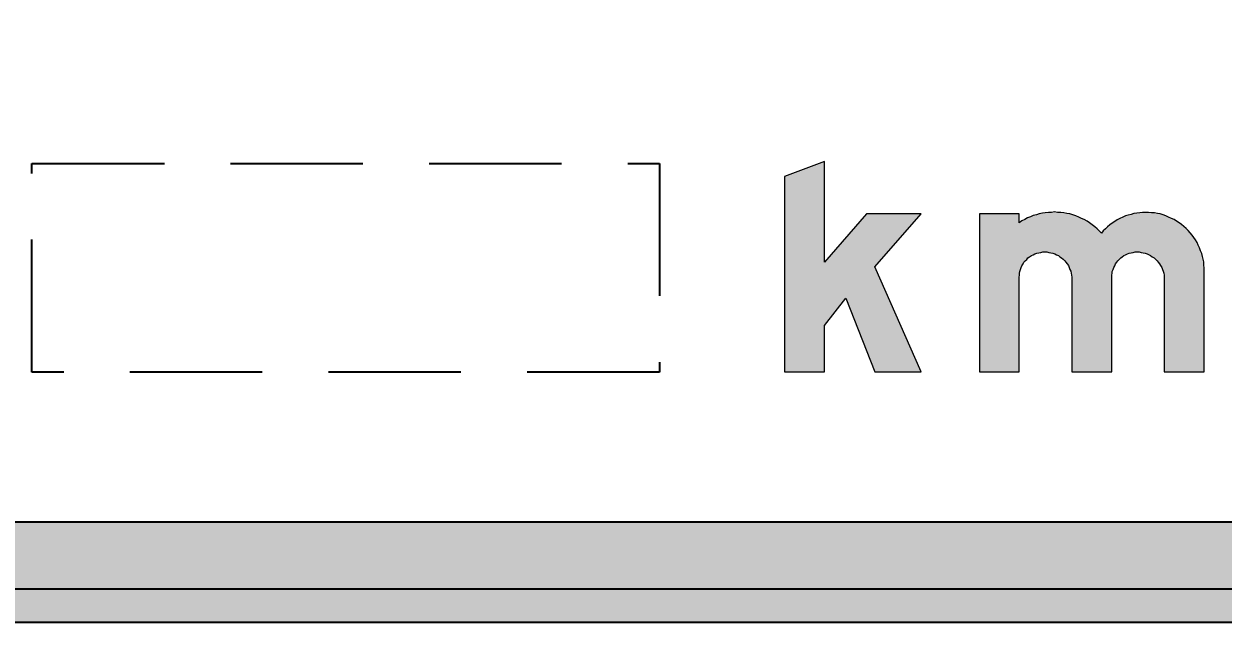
# Model space of a CAD drawing. Header units: millimetres. Extents: x 0 to 420, y 0 to 297.
# Drawn here: x 240.14 to 268.89, y 69.02 to 83.96 of the extents above; entities that cross this region are included whole.
import ezdxf

# ---------------------------------------------------------------- set-up
doc = ezdxf.new("R2010")
doc.units = ezdxf.units.MM
doc.header["$LTSCALE"] = 10
doc.linetypes.add('HIDDEN', pattern=[9.525, 6.35, -3.175])
for name, color, linetype in [('L25', 1, 'Continuous'), ('L35', 3, 'Continuous'), ('T25', 1, 'Continuous')]:
    doc.layers.add(name, color=color, linetype=linetype)
doc.layers.add('YELLOW', color=7, linetype='Continuous', true_color=0xfedb00)
doc.styles.add('ISO', font='iso3098b')
doc.dimstyles.new('signsdim', dxfattribs={"dimtxt": 2.5, "dimasz": 0.2, "dimexe": 1.5, "dimexo": 2, "dimgap": 1, "dimtad": 1, "dimlfac": 10, "dimrnd": 1, "dimtxsty": 'ISO', "dimblk": 'SGNDIM', "dimcen": 2.5, "dimse2": 1, "dimadec": 0, "dimazin": 0, "dimtfac": 1, "dimtix": 1, "dimtmove": 0, "dimatfit": 3, "dimfxl": 1, "dimarcsym": 0})

# ---------------------------------------------------------------- blocks, each defined once
blk = doc.blocks.new('SGNDIM')
for p, q in [((0, 4.5), (0, -4.5)), ((0, 0), (-1, 0))]:
    blk.add_line(p, q)
blk = doc.blocks.new('*D135')
at = {"layer": 'Defpoints', "color": 0, "transparency": 16777216}
for p in [(240.331, 111.731), (264.328, 111.731), (264.328, 37.666)]:
    blk.add_point(p, dxfattribs=at)
at = {"layer": 'T25', "color": 0, "lineweight": -2, "transparency": 16777216}
blk.add_line((240.531, 37.666), (264.128, 37.666), dxfattribs=at)
at = {"layer": 'T25', "color": 0, "lineweight": -2, "transparency": 16777216, "xscale": 0.2, "yscale": 0.2, "zscale": 0.2, "rotation": 180}
blk.add_blockref('SGNDIM', (240.331, 37.666), dxfattribs=at)
at = {"layer": 'T25', "color": 0, "lineweight": -2, "transparency": 16777216, "xscale": 0.2, "yscale": 0.2, "zscale": 0.2}
blk.add_blockref('SGNDIM', (264.328, 37.666), dxfattribs=at)
at = {"layer": 'T25', "color": 0, "transparency": 16777216, "insert": (252.33, 39.916), "char_height": 2.5, "attachment_point": 5, "style": 'ISO'}
blk.add_mtext('240', dxfattribs=at)
blk = doc.blocks.new('*D150')
at = {"layer": 'Defpoints', "color": 0, "transparency": 16777216}
for p in [(240.331, 77.825), (255.379, 77.825), (255.379, 31.381)]:
    blk.add_point(p, dxfattribs=at)
at = {"layer": 'T25', "color": 0, "lineweight": -2, "transparency": 16777216}
blk.add_line((240.531, 31.381), (255.179, 31.381), dxfattribs=at)
at = {"layer": 'T25', "color": 0, "lineweight": -2, "transparency": 16777216, "xscale": 0.2, "yscale": 0.2, "zscale": 0.2, "rotation": 180}
blk.add_blockref('SGNDIM', (240.331, 31.381), dxfattribs=at)
at = {"layer": 'T25', "color": 0, "lineweight": -2, "transparency": 16777216, "xscale": 0.2, "yscale": 0.2, "zscale": 0.2}
blk.add_blockref('SGNDIM', (255.379, 31.381), dxfattribs=at)
at = {"layer": 'T25', "color": 0, "transparency": 16777216, "insert": (247.855, 33.631), "char_height": 2.5, "attachment_point": 5, "style": 'ISO'}
blk.add_mtext('150', dxfattribs=at)
blk = doc.blocks.new('*D159')
at = {"layer": 'Defpoints', "color": 0, "transparency": 16777216}
for p in [(269.932, 84.113), (211.876, 80.613), (269.932, 80.613)]:
    blk.add_point(p, dxfattribs=at)
at = {"layer": 'T25', "color": 0, "lineweight": -2, "transparency": 16777216}
for p, q in [((211.876, 84.313), (211.876, 84.513)), ((211.876, 84.113), (211.876, 80.613)), ((211.876, 80.413), (211.876, 80.213))]:
    blk.add_line(p, q, dxfattribs=at)
at = {"layer": 'T25', "color": 0, "lineweight": -2, "transparency": 16777216, "xscale": 0.2, "yscale": 0.2, "zscale": 0.2}
for p, rotation in [((211.876, 84.113), 270), ((211.876, 80.613), 90)]:
    blk.add_blockref('SGNDIM', p, dxfattribs=dict(at, rotation=rotation))
at = {"layer": 'T25', "color": 0, "transparency": 16777216, "insert": (209.626, 82.363), "char_height": 2.5, "attachment_point": 5, "rotation": 90, "style": 'ISO'}
blk.add_mtext('35', dxfattribs=at)

msp = doc.modelspace()

# ---------------------------------------------------------------- hatches: boundary and pattern name
at = {"layer": 'L25'}
h = msp.add_hatch(color=256, dxfattribs=at)
edge = h.paths.add_edge_path(flags=16)
edge.add_line((226.2826, 75.6127), (226.2826, 123.6127))
edge.add_arc((229.8826, 123.6127), 3.6, 90, 180, ccw=False)
edge.add_line((229.8826, 127.2127), (307.8826, 127.2127))
edge.add_arc((307.8826, 123.6127), 3.6, 0, 90, ccw=False)
edge.add_line((311.4826, 123.6127), (311.4826, 75.6127))
edge.add_arc((307.8826, 75.6127), 3.6, -90, 0, ccw=False)
edge.add_line((307.8826, 72.0127), (229.8826, 72.0127))
edge.add_arc((229.8826, 75.6127), 3.6, 180, 270, ccw=False)
edge = h.paths.add_edge_path()
edge.add_line((224.6826, 75.6127), (224.6826, 123.6127))
edge.add_arc((229.8826, 123.6127), 5.2, 90, 180, ccw=False)
edge.add_line((229.8826, 128.8127), (307.8826, 128.8127))
edge.add_arc((307.8826, 123.6127), 5.2, 0, 90, ccw=False)
edge.add_line((313.0826, 123.6127), (313.0826, 75.6127))
edge.add_arc((307.8826, 75.6127), 5.2, -90, 0, ccw=False)
edge.add_line((307.8826, 70.4127), (229.8826, 70.4127))
edge.add_arc((229.8826, 75.6127), 5.2, 180, 270, ccw=False)
h = msp.add_hatch(color=256, dxfattribs=at)
h.paths.add_polyline_path([(264.005, 77.8894), (264.0146, 77.9373), (264.0146, 77.9853), (264.0241, 78.0236), (264.0337, 78.0715), (264.0529, 78.1194), (264.0721, 78.1577), (264.1008, 78.2057), (264.12, 78.244), (264.1487, 78.2823), (264.1871, 78.3111), (264.2158, 78.3494), (264.2541, 78.3782), (264.3021, 78.4069), (264.3404, 78.4261), (264.3787, 78.4452), (264.4266, 78.4644), (264.4745, 78.474), (264.5225, 78.4836), (264.5704, 78.4931), (264.6183, 78.4931), (264.6662, 78.4931), (264.7141, 78.4836), (264.762, 78.474), (264.8099, 78.4644), (264.8579, 78.4452), (264.8962, 78.4261), (264.9441, 78.4069), (264.9824, 78.3782), (265.0208, 78.3494), (265.0591, 78.3207), (265.0974, 78.2823), (265.1262, 78.244), (265.1549, 78.2057), (265.1837, 78.1673), (265.2028, 78.1194), (265.222, 78.0715), (265.2412, 78.0332), (265.2507, 77.9853), (265.2603, 77.9373), (265.2699, 77.8894), (265.2699, 77.8319), (265.2699, 75.6183), (266.2282, 75.6183), (266.2282, 77.8894), (266.2282, 77.9373), (266.2378, 77.9853), (266.2378, 78.0236), (266.2569, 78.0715), (266.2761, 78.1194), (266.2953, 78.1577), (266.3144, 78.2057), (266.3432, 78.244), (266.3719, 78.2823), (266.4007, 78.3111), (266.439, 78.3494), (266.4773, 78.3782), (266.5157, 78.4069), (266.554, 78.4261), (266.6019, 78.4452), (266.6403, 78.4644), (266.6882, 78.474), (266.7361, 78.4836), (266.784, 78.4931), (266.8319, 78.4931), (266.8798, 78.4931), (266.9277, 78.4836), (266.9757, 78.474), (267.0236, 78.4644), (267.0715, 78.4452), (267.1194, 78.4261), (267.1577, 78.4069), (267.1961, 78.3782), (267.244, 78.3494), (267.2727, 78.3207), (267.3111, 78.2823), (267.3398, 78.244), (267.3685, 78.2057), (267.3973, 78.1673), (267.426, 78.1194), (267.4452, 78.0715), (267.4548, 78.0332), (267.474, 77.9853), (267.4835, 77.9373), (267.4835, 77.8894), (267.4835, 77.8319), (267.4835, 75.6183), (268.4418, 75.6183), (268.4418, 78.0332), (268.4418, 78.1098), (268.4322, 78.1769), (268.4322, 78.2536), (268.4131, 78.3207), (268.4035, 78.3877), (268.3843, 78.4548), (268.3556, 78.5219), (268.3268, 78.589), (268.2981, 78.6561), (268.2693, 78.7231), (268.231, 78.7806), (268.1927, 78.8381), (268.1543, 78.8956), (268.1064, 78.9531), (268.0585, 79.0106), (268.0106, 79.0585), (267.9531, 79.1064), (267.8956, 79.1544), (267.8381, 79.1927), (267.7806, 79.231), (267.7231, 79.2694), (267.656, 79.2981), (267.589, 79.3268), (267.5219, 79.3556), (267.4548, 79.3843), (267.3877, 79.4035), (267.3206, 79.4131), (267.2536, 79.4323), (267.1769, 79.4323), (267.1098, 79.4418), (267.0332, 79.4418), (266.9661, 79.4418), (266.899, 79.4323), (266.8223, 79.4227), (266.7552, 79.4131), (266.6882, 79.3939), (266.6211, 79.3748), (266.554, 79.3556), (266.4869, 79.3268), (266.4199, 79.2981), (266.3528, 79.2598), (266.2953, 79.2214), (266.2378, 79.1831), (266.1803, 79.1448), (266.1228, 79.0969), (266.0749, 79.0489), (266.0174, 79.001), (265.979, 78.9435), (265.9215, 79.001), (265.8736, 79.0489), (265.8161, 79.0969), (265.7586, 79.1448), (265.6916, 79.1927), (265.6341, 79.231), (265.567, 79.2694), (265.4999, 79.2981), (265.4328, 79.3268), (265.3657, 79.3556), (265.2891, 79.3843), (265.222, 79.4035), (265.1453, 79.4131), (265.0783, 79.4323), (265.0016, 79.4418), (264.9249, 79.4418), (264.8483, 79.4514), (264.7812, 79.4418), (264.7045, 79.4418), (264.6279, 79.4323), (264.5608, 79.4227), (264.4841, 79.4035), (264.417, 79.3843), (264.3404, 79.3652), (264.2733, 79.3364), (264.2062, 79.3077), (264.1391, 79.2694), (264.0721, 79.2406), (264.005, 79.1927), (264.005, 79.4035), (263.0563, 79.4035), (263.0563, 75.6183), (264.005, 75.6183)])
h.paths.add_polyline_path([(258.3799, 75.6183), (259.3382, 75.6183), (259.3382, 76.7299), (259.846, 77.3815), (260.5456, 75.6183), (261.6572, 75.6183), (260.5456, 78.1386), (261.6572, 79.4035), (260.3444, 79.4035), (259.3382, 78.244), (259.3382, 80.6589), (258.3799, 80.3043)])
at = {"layer": 'YELLOW'}
h = msp.add_hatch(color=256, dxfattribs=at)
edge = h.paths.add_edge_path()
edge.add_line((223.8826, 75.6127), (223.8826, 123.6127))
edge.add_arc((229.8826, 123.6127), 6, 90, 180, ccw=False)
edge.add_line((229.8826, 129.6127), (307.8826, 129.6127))
edge.add_arc((307.8826, 123.6127), 6, 0, 90, ccw=False)
edge.add_line((313.8826, 123.6127), (313.8826, 75.6127))
edge.add_arc((307.8826, 75.6127), 6, -90, 0, ccw=False)
edge.add_line((307.8826, 69.6127), (229.8826, 69.6127))
edge.add_arc((229.8826, 75.6127), 6, 180, 270, ccw=False)
edge = h.paths.add_edge_path(flags=16)
edge.add_line((224.6826, 75.6127), (224.6826, 123.6127))
edge.add_arc((229.8826, 123.6127), 5.2, 90, 180, ccw=False)
edge.add_line((229.8826, 128.8127), (307.8826, 128.8127))
edge.add_arc((307.8826, 123.6127), 5.2, 0, 90, ccw=False)
edge.add_line((313.0826, 123.6127), (313.0826, 75.6127))
edge.add_arc((307.8826, 75.6127), 5.2, -90, 0, ccw=False)
edge.add_line((307.8826, 70.4127), (229.8826, 70.4127))
edge.add_arc((229.8826, 75.6127), 5.2, 180, 270, ccw=False)

# ---------------------------------------------------------------- linework, layer by layer
at = {"layer": 'L25'}
for points in [[(223.8826, 75.6127), (223.8826, 123.6127, -0.4142136), (229.8826, 129.6127), (307.8826, 129.6127, -0.4142136), (313.8826, 123.6127), (313.8826, 75.6127, -0.4142136), (307.8826, 69.6127), (229.8826, 69.6127, -0.4142136)], [(224.6826, 75.6127), (224.6826, 123.6127, -0.4142136), (229.8826, 128.8127), (307.8826, 128.8127, -0.4142136), (313.0826, 123.6127), (313.0826, 75.6127, -0.4142136), (307.8826, 70.4127), (229.8826, 70.4127, -0.4142136)], [(226.2826, 75.6127), (226.2826, 123.6127, -0.4142136), (229.8826, 127.2127), (307.8826, 127.2127, -0.4142136), (311.4826, 123.6127), (311.4826, 75.6127, -0.4142136), (307.8826, 72.0127), (229.8826, 72.0127, -0.4142136)]]:
    msp.add_lwpolyline(points, format="xyb", close=True, dxfattribs=at)
at = {"layer": 'L25', "lineweight": 0}
for points in [[(258.3799, 75.6183), (259.3382, 75.6183), (259.3382, 76.7299), (259.846, 77.3815), (260.5456, 75.6183), (261.6572, 75.6183), (260.5456, 78.1386), (261.6572, 79.4035), (260.3444, 79.4035), (259.3382, 78.244), (259.3382, 80.6589), (258.3799, 80.3043), (258.3799, 75.6183)], [(264.005, 77.8894), (264.0146, 77.9373), (264.0146, 77.9853), (264.0241, 78.0236), (264.0337, 78.0715), (264.0529, 78.1194), (264.0721, 78.1577), (264.1008, 78.2057), (264.12, 78.244), (264.1487, 78.2823), (264.1871, 78.3111), (264.2158, 78.3494), (264.2541, 78.3782), (264.3021, 78.4069), (264.3404, 78.4261), (264.3787, 78.4452), (264.4266, 78.4644), (264.4745, 78.474), (264.5225, 78.4836), (264.5704, 78.4931), (264.6183, 78.4931), (264.6662, 78.4931), (264.7141, 78.4836), (264.762, 78.474), (264.8099, 78.4644), (264.8579, 78.4452), (264.8962, 78.4261), (264.9441, 78.4069), (264.9824, 78.3782), (265.0208, 78.3494), (265.0591, 78.3207), (265.0974, 78.2823), (265.1262, 78.244), (265.1549, 78.2057), (265.1837, 78.1673), (265.2028, 78.1194), (265.222, 78.0715), (265.2412, 78.0332), (265.2507, 77.9853), (265.2603, 77.9373), (265.2699, 77.8894), (265.2699, 77.8319), (265.2699, 75.6183), (266.2282, 75.6183), (266.2282, 77.8894), (266.2282, 77.9373), (266.2378, 77.9853), (266.2378, 78.0236), (266.2569, 78.0715), (266.2761, 78.1194), (266.2953, 78.1577), (266.3144, 78.2057), (266.3432, 78.244), (266.3719, 78.2823), (266.4007, 78.3111), (266.439, 78.3494), (266.4773, 78.3782), (266.5157, 78.4069), (266.554, 78.4261), (266.6019, 78.4452), (266.6403, 78.4644), (266.6882, 78.474), (266.7361, 78.4836), (266.784, 78.4931), (266.8319, 78.4931), (266.8798, 78.4931), (266.9277, 78.4836), (266.9757, 78.474), (267.0236, 78.4644), (267.0715, 78.4452), (267.1194, 78.4261), (267.1577, 78.4069), (267.1961, 78.3782), (267.244, 78.3494), (267.2727, 78.3207), (267.3111, 78.2823), (267.3398, 78.244), (267.3685, 78.2057), (267.3973, 78.1673), (267.426, 78.1194), (267.4452, 78.0715), (267.4548, 78.0332), (267.474, 77.9853), (267.4835, 77.9373), (267.4835, 77.8894), (267.4835, 77.8319), (267.4835, 75.6183), (268.4418, 75.6183), (268.4418, 78.0332), (268.4418, 78.1098), (268.4322, 78.1769), (268.4322, 78.2536), (268.4131, 78.3207), (268.4035, 78.3877), (268.3843, 78.4548), (268.3556, 78.5219), (268.3268, 78.589), (268.2981, 78.6561), (268.2693, 78.7231), (268.231, 78.7806), (268.1927, 78.8381), (268.1543, 78.8956), (268.1064, 78.9531), (268.0585, 79.0106), (268.0106, 79.0585), (267.9531, 79.1064), (267.8956, 79.1544), (267.8381, 79.1927), (267.7806, 79.231), (267.7231, 79.2694), (267.656, 79.2981), (267.589, 79.3268), (267.5219, 79.3556), (267.4548, 79.3843), (267.3877, 79.4035), (267.3206, 79.4131), (267.2536, 79.4323), (267.1769, 79.4323), (267.1098, 79.4418), (267.0332, 79.4418), (266.9661, 79.4418), (266.899, 79.4323), (266.8223, 79.4227), (266.7552, 79.4131), (266.6882, 79.3939), (266.6211, 79.3748), (266.554, 79.3556), (266.4869, 79.3268), (266.4199, 79.2981), (266.3528, 79.2598), (266.2953, 79.2214), (266.2378, 79.1831), (266.1803, 79.1448), (266.1228, 79.0969), (266.0749, 79.0489), (266.0174, 79.001), (265.979, 78.9435), (265.9215, 79.001), (265.8736, 79.0489), (265.8161, 79.0969), (265.7586, 79.1448), (265.6916, 79.1927), (265.6341, 79.231), (265.567, 79.2694), (265.4999, 79.2981), (265.4328, 79.3268), (265.3657, 79.3556), (265.2891, 79.3843), (265.222, 79.4035), (265.1453, 79.4131), (265.0783, 79.4323), (265.0016, 79.4418), (264.9249, 79.4418), (264.8483, 79.4514), (264.7812, 79.4418), (264.7045, 79.4418), (264.6279, 79.4323), (264.5608, 79.4227), (264.4841, 79.4035), (264.417, 79.3843), (264.3404, 79.3652), (264.2733, 79.3364), (264.2062, 79.3077), (264.1391, 79.2694), (264.0721, 79.2406), (264.005, 79.1927), (264.005, 79.4035), (263.0563, 79.4035), (263.0563, 75.6183), (264.005, 75.6183)]]:
    msp.add_lwpolyline(points, close=True, dxfattribs=at)
at = {"layer": 'L35', "linetype": 'HIDDEN', "ltscale": 0.05}
msp.add_lwpolyline([(240.3313, 75.6127), (240.3313, 80.6127), (255.3793, 80.6127), (255.3793, 75.6127)], close=True, dxfattribs=at)

# ---------------------------------------------------------------- dimensions: what is measured, and where the dimension line sits
at = {"layer": 'T25'}
for base, p1, p2, picture, middle in [((264.3282, 37.6665), (240.3313, 111.7308), (264.3282, 111.7308), '*D135', (252.3297, 39.9165)), ((255.3793, 31.3808), (240.3313, 77.8253), (255.3793, 77.8253), '*D150', (247.8553, 33.6308))]:
    dim = msp.add_linear_dim(base=base, p1=p1, p2=p2, dimstyle='signsdim', override={"dimse1": 1}, dxfattribs=at)
    dim.commit()
    dim.dimension.update_dxf_attribs({"geometry": picture, "text_midpoint": middle})
dim = msp.add_linear_dim(base=(211.8762, 80.6127), p1=(269.9315, 84.1127), p2=(269.9315, 80.6127), angle=90, dimstyle='signsdim', override={"dimse1": 1}, dxfattribs=at)
dim.commit()
dim.dimension.update_dxf_attribs({"geometry": '*D159', "text_midpoint": (209.6262, 82.3627)})

doc.saveas('drawing.dxf')
